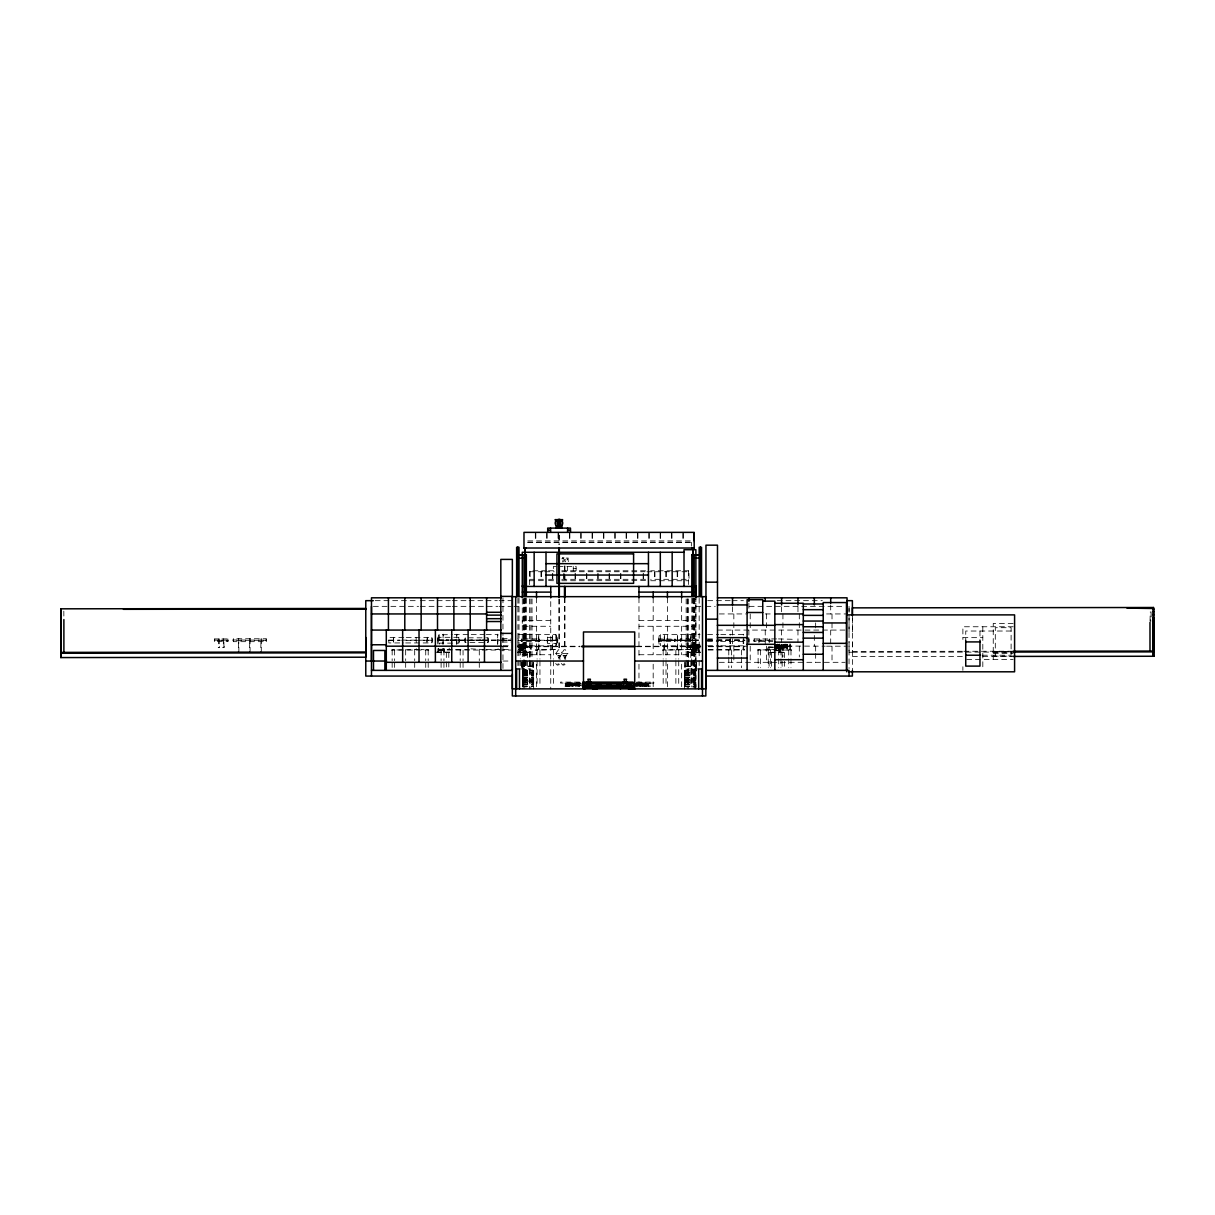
<?xml version="1.0" encoding="UTF-8"?>
<svg xmlns="http://www.w3.org/2000/svg" width="1215" height="1215" viewBox="0 0 1215 1215"><rect width="100%" height="100%" fill="white"/><g stroke="black" fill="none" stroke-linecap="round" stroke-linejoin="round"><path stroke-width="0.75" stroke-dasharray="5 3.75" d="M519.413 648.658C514.856 644.573 542.771 648.78 525.898 645.773L525.898 647.185L530.105 647.109L530.105 645.773M519.413 646.304L519.413 644.299L525.017 644.299L525.017 646.304M522.298 662.904L522.298 668.508L522.298 596.671M525.017 648.658L525.077 646.562L525.351 647.975M550.744 659.077L550.744 597.81M687.007 647.671C686.445 652.015 689.513 646.107 687.098 647.671L687.827 647.671M688.07 645.773L688.07 647.185L692.261 647.094L692.261 645.773L688.07 646.031M688.525 571.733L688.525 570.777L650.693 570.777M692.277 652.075L693.704 652.075M692.641 651.726L692.641 648.825L699.278 648.825L699.278 651.726M692.839 648.825L699.065 648.825M693.142 648.825L692.535 647.823A3.25 2.293 0 0 1 692.474 647.109C691.821 645.514 694.281 646.41 692.778 646.912M693.34 651.726L693.158 644.299L698.762 644.299L698.777 648.825M695.876 687.007L695.876 598.843M698.215 652.075L699.627 652.075M698.564 651.726L698.564 648.825M698.473 646.881L698.838 647.762L698.412 646.942M768.032 647.671C766.346 649.843 770.538 649.843 768.852 647.671L768.26 646.927M768.609 647.838L768.624 646.927M779.24 652.075L780.668 652.075M779.59 651.726L779.59 648.825M779.969 647.109L780.182 647.474M779.696 645.909L779.423 645.013L774.547 645.013C778.177 641.9 780.88 647.231 779.696 645.195M779.802 648.825L779.787 644.299L779.787 646.304M780.106 648.825L774.517 648.294M780.303 651.726L780.197 643.98M787.259 644.299L787.259 648.658L781.655 648.658L781.655 644.299L787.259 644.299L787.259 646.304M787.138 648.263L787.077 646.517L781.032 646.957M787.639 646.046L787.138 644.694M849.042 651.119L849.042 641.839M849.042 631.967L849.042 615.094M849.042 612.254L849.042 608.442M849.042 652.242L852.383 652.242L852.383 641.839M852.383 631.952L852.383 618.238M518.273 640.502L557.776 640.411L518.273 639.941M658.53 640.29L658.97 638.923L675.16 639.136L675.327 640.153L658.53 640.153L658.97 641.535L674.902 641.535L675.327 640.29L658.53 640.29L659.259 644.876L660.398 645.833L700.098 646.122M748.82 641.414L748.82 639.029M566.737 686.354L566.934 683.058L567.375 686.354L567.496 684.82M645.423 686.354L645.757 683.058L645.788 686.354M646.881 684.82L646.957 683.058L647.124 686.354L647.337 685.139M648.461 684.82L648.415 686.354M1150.028 620.956L1150.271 611.889M498.044 640.138L498.12 639.303M557.746 641.171L556.986 637.1L546.993 637.541L547.357 643.343L556.698 643.449L557.7 641.323M658.53 640.153L659.259 635.567L660.398 634.625L700.022 634.625M748.789 637.374L748.941 642.128M566.099 685.442L574.817 685.351M565.977 684.516L565.962 686.354M566.038 686.354L565.993 683.058L566.114 684.82M567.253 686.354L567.451 683.286M568.544 684.288L568.59 686.354L568.969 683.286M568.59 683.286L568.529 685.442L568.119 683.058M645.727 684.516L645.712 686.354M648.278 685.351L648.385 683.058L648.385 685.442L639.439 685.139M567.618 686.354L567.208 683.058L567.025 685.442M566.934 685.442L566.904 684.516M567.116 686.354L567.876 683.058L568.438 685.716L568.316 683.058M568.499 686.354L569.228 683.058M569.288 684.516L569.501 685.442L569.607 684.516M569.683 686.354L570.382 683.058L570.655 686.354M644.861 684.516L645.104 684.82M646.076 686.354L646.456 683.286M646.319 684.288L646.456 686.354M647.519 685.351L647.337 684.516M647.565 685.139L647.565 684.516M567.8 684.516L567.967 685.442M569.774 684.82L569.501 686.354M570.139 684.516L570.306 685.442M643.92 685.351L643.783 684.212L644.087 685.442M643.844 684.288L643.996 685.442M644.254 686.354L645.15 683.058L645.757 685.442M645.803 685.716L646.502 683.058L646.775 686.354M646.334 685.139L646.593 684.288M646.061 683.058L646.593 685.351M1150.423 621.245L1150.635 619.817L1150.848 621.245M437.4 639.728L438.752 634.792L452.42 634.625M557.761 640.776L555.908 645.833L517.939 645.924M565.689 561.831L564.626 560.449L563.563 561.831M519.747 646C516.77 644.542 527.295 644.618 524.926 645.894M519.23 647.686L519.686 646.851L525.229 646.988M519.504 645.226L525.229 645.256M519.504 645.454L524.607 645.651M519.504 647.504L524.926 647.504M524.607 646.866L525.396 647.382L524.607 647.929M693.203 645.955C691.76 643.813 701.556 646.653 698.625 645.104M693.552 645.028L693.264 645.985M698.473 645.651L693.552 645.651M698.701 647.808L692.808 647.261M698.473 647.504L693.158 647.2M699.096 646.122L699.157 644.907M774.547 645.666L779.696 645.469L774.547 645.454M779.696 647.489L774.547 647.291M780.136 647.96L779.666 646.532L779.863 648.233M780.167 647.428L774.517 647.838M781.761 645.135C780.622 647.246 782.551 642.705 787.168 645.195M781.306 644.998L781.989 646.456M781.26 647.048L781.989 648.294M781.822 645.605L786.971 645.651M787.168 645.909L786.895 645.013M781.473 647.094L787.639 647.428L781.928 647.322M786.971 647.504L781.655 647.2M572.508 685.442L572.508 684.212L572.599 685.351M572.189 684.82L573.085 684.288M574.938 685.139L574.741 684.288L566.114 684.516M639.515 685.139C639.318 682.876 650.389 681.858 648.339 686.354M641.383 684.288L642.112 685.351L641.201 684.516M530.606 647.792L530.925 646.927M437.446 639.242L438.357 637.313L458.83 637.313L459.786 640.259L458.83 643.13L438.357 643.13L437.446 641.216M579.008 685.139L578.644 684.212L576.411 684.516L578.705 685.442L579.646 684.288L578.856 685.351M637.905 685.139L635.734 684.212M525.898 646.927L525.685 647.139A3.25 2.293 0 0 1 525.7 647.701L525.077 648.233M688.07 646.927L693.203 646.547M768.943 646.988L773.302 647.352M568.119 683.286L567.982 685.716M568.301 686.354L568.301 683.286M569.303 683.286L569.303 686.354L569.501 683.058L569.881 684.82M647.641 686.354L647.17 683.058L647.261 686.354M533.248 681.083L522.647 681.099M532.99 684.683L532.99 664.225M644.178 685.351L643.996 684.212M519.595 644.694L518.714 645.727L519.747 646.441M518.79 646.957L519.458 646.547L519.337 648.218M519.58 645.605L524.91 645.605M525.412 646.213L524.667 644.679M692.535 645.119L692.474 645.256A3.25 2.293 0 0 0 692.474 645.864L692.413 645.97M693.249 645.15L698.762 645.059M779.65 647.382L774.547 647.504M781.382 646.745L780.972 647.094A3.25 2.293 0 0 0 780.972 647.701L787.32 648.233M786.925 646.441C790.676 644.406 781.944 643.206 780.972 645.256A3.25 2.293 0 0 0 780.972 645.864L781.473 646.304M566.114 558.11L568.256 558.034L567.937 559.72L565.674 557.913L562.788 558.247M570.822 684.288L570.822 685.351M570.746 685.351L570.746 684.288M643.631 684.288L643.54 685.139M641.778 684.288L641.778 685.351M685.169 680.871L695.162 680.84M576.624 684.288L576.472 685.139M555.863 653.533L558.444 649.752L559.72 649.752L562.302 653.533L560.312 655.857L557.852 655.857L555.863 653.533L567.952 653.533L565.37 649.752L564.109 649.752L561.527 653.533L563.502 655.857L565.962 655.857L567.952 653.533M518.79 645.119L525.077 644.603M524.971 647.792L519.413 647.899M700.098 645.013L699.946 645.256A3.25 2.293 0 0 0 699.946 645.864M700.098 646.851L699.946 647.094A3.25 2.293 0 0 0 699.946 647.701L700.098 647.96M517.939 648.081L518.228 647.686A3.25 2.293 0 0 0 518.228 647.094L517.939 647.048M525.533 647.944L524.667 648.294M699.278 646.122L698.944 644.816M781.124 646.851L781.837 646.517L781.655 648.658M787.442 648.127L787.533 646.729M266.207 641.626L266.556 640.29L232.946 640.29L233.432 641.672L266.07 641.672L266.07 638.771L233.432 638.771L232.946 639.971L266.556 640.153L266.207 638.817M539.247 641.52L539.582 640.29L520.901 640.457L521.356 641.566L539.126 641.566L539.126 638.877L521.356 638.877L520.901 640.153L539.582 640.153L539.126 638.877M695.162 666.078L696.59 666.245L695.633 666.412M525.898 645.605L524.667 646.456M572.144 685.139L572.933 685.442L572.994 684.288M693.34 646.517L699.157 646.213M533.203 666.002L521.584 666.245L522.526 666.412M578.705 684.212L578.705 685.442M577.049 685.351L577.049 684.288M692.915 644.801L698.579 644.694M693.385 646.881L698.762 647.079M214.721 638.923L214.28 640.153L228.283 640.153L227.858 638.923L214.721 638.923L214.721 641.535L227.858 641.535L228.283 640.29L214.28 640.29L214.721 641.535M405.658 642.932L431.841 642.932L432.737 640.183L431.841 637.51L405.658 637.51M465.254 637.814L464.449 640.108L488.719 640.108L487.914 637.814L465.254 637.814L465.254 642.629L487.914 642.629L488.719 640.351L464.449 640.351L465.254 642.629M517.97 642.036L517.97 640.32M680.43 638.923L679.99 640.153L693.066 640.153L692.626 638.923L680.43 638.923L680.43 641.535L692.626 641.535L693.066 640.29L679.99 640.29L680.43 641.535M776.582 638.923L754.135 638.923L753.695 640.153L772.831 640.153M684.971 666.002L696.559 666.276L684.911 666.473M557.852 655.857L560.312 655.857L557.852 655.857L558.991 655.553C555.179 658.287 562.94 658.393 559.219 655.553M563.502 655.857L565.962 655.857L563.502 655.857L564.641 655.553C560.829 658.287 568.59 658.393 564.869 655.553L565.962 655.857M557.594 664.149L558.9 663.846M559.432 664.666L557.305 665.167L555.665 663.527M563.244 664.149L564.55 663.846M565.081 664.666L562.955 665.167L561.315 663.527M779.514 646.091L774.517 646.016L825.228 646.183M779.605 646.426L779.787 648.658M779.514 647.929L774.517 647.853M519.747 647.306L525.017 647.2M781.989 646.972L781.822 647.884M852.383 651.422L962.462 651.286M963.875 651.286L1011.806 651.225M852.383 652.242L1011.837 652.06M852.383 656.616L962.477 656.48M982.753 656.465L1011.837 656.419M527.766 540.903L694.19 540.903M527.766 542.209L694.19 542.209M527.766 542.33L692.292 542.33M556.197 566.509L553.357 566.509L553.357 570.777M558.095 566.509L576.123 566.509L576.123 570.777M573.267 568.65L576.123 568.65M546.659 570.777L529.634 570.777L529.634 584.688M548.557 570.777L556.197 570.777M561.801 570.777L648.81 570.777M529.634 571.733L542.877 571.733M544.776 571.733L554.222 571.733M561.801 571.733L645.028 571.733M646.912 571.733L688.996 571.733L688.996 579.312L650.693 579.312M529.634 579.312L546.659 579.312M548.557 579.312L554.222 579.312M561.801 579.312L648.81 579.312M529.634 580.74L546.659 580.618M548.557 580.618L554.222 580.74M561.801 580.74L648.81 580.618M650.693 580.74L688.525 580.74M375.177 600.666L418.385 600.666M420.269 600.666L435.304 600.666M437.172 600.666L450.325 600.666M452.208 600.666L467.243 600.666M469.112 600.666L484.147 600.666M486.03 600.666L497.3 600.666M499.183 600.666L512.365 600.666M707.722 600.666L730.261 600.666M732.144 600.666L743.413 600.666M777.236 600.666L822.327 600.666M373.354 606.346L418.598 606.346M420.299 606.346L435.562 606.346M437.203 606.346L450.644 606.346M452.223 606.346L497.786 606.346M499.183 606.346L510.983 606.346M513.991 606.346L522.298 606.346M695.876 606.346L704.184 606.346M705.839 606.346L715.255 606.346M749.169 606.346L845.275 606.346M719.31 613.94L747.058 613.94M765.237 613.94L773.849 613.94M826.565 613.94L847.052 613.94M550.744 620.576L522.283 620.576L522.283 626.272L550.744 626.272M638.969 620.576L695.876 620.576M1013.173 623.432L993.247 623.432L993.247 659.487M638.969 626.272L695.876 626.272M1013.173 626.758L962.888 626.758L962.888 639.485M717.488 630.069L847.052 630.069M1011.108 631.025L965.743 631.025L965.743 640.108M454.304 634.625L469.355 634.625M471.238 634.625L484.405 634.625M486.289 634.625L497.786 634.625M518.273 634.625L555.908 634.625L557.761 639.682M707.57 634.625L718.885 634.625M720.768 634.625L747.179 634.625M416.137 637.298L416.289 643.859M403.79 637.51L388.83 637.51L388.83 642.932L403.79 642.932M962.888 637.647L982.814 637.647M502.159 638.407L510.938 638.407M707.479 638.923L714.952 638.923M778.45 638.923L795.597 639.348M437.385 639.941L448.669 639.941M450.537 639.941L465.588 639.941M467.471 639.941L480.654 639.941M482.522 639.941L497.573 639.941M499.456 639.941L510.756 639.941M658.53 639.941L700.022 639.941M707.57 639.941L715.119 639.941M717.002 639.941L743.413 639.941M388.83 640.092L400.054 640.092M401.922 640.092L432.737 640.259L401.922 640.366M437.385 640.077L459.786 640.077L437.385 640.366M502.159 640.138L510.938 640.138M517.97 640.138L517.97 638.407M557.776 640.062L546.568 640.305L557.776 640.411M707.479 640.153L714.952 640.153M716.82 640.153L744.871 640.153M388.83 640.366L400.054 640.366M502.159 640.32L510.938 640.32M707.479 640.29L714.952 640.29M716.82 640.29L744.871 640.29M772.831 640.29L753.695 640.29L754.135 641.535L772.831 641.535M437.385 640.502L448.669 640.502M450.537 640.502L465.588 640.502M467.471 640.502L480.654 640.502M482.522 640.502L497.573 640.502M499.456 640.502L510.756 640.502M658.53 640.502L700.022 640.502M707.57 640.502L715.119 640.502M717.002 640.502L743.413 640.502M707.479 641.535L718.703 641.535M720.571 641.535L744.871 641.535M502.159 642.036L510.938 642.036M774.502 644.694L780.03 644.801M781.655 645.059L787.153 645.15M693.158 645.605L698.762 645.605M781.655 645.605L787.259 645.605M503.223 645.833L510.756 645.833M707.57 645.833L718.885 645.833M720.768 645.833L743.808 645.833M781.655 645.879L787.259 645.879M502.494 646.243L510.057 646.243M517.605 646.243L579.935 646.243M636.584 646.243L700.797 646.243M708.36 646.243L747.058 646.183M826.565 646.183L847.052 646.183M774.517 646.441L779.605 646.532M502.494 646.714L510.057 646.714M517.605 646.714L579.935 646.714M636.584 646.714L700.797 646.714M708.36 646.714L744.248 646.714M778.238 646.714L791.451 646.243M525.7 646.896L530.105 646.927M687.872 646.896L692.413 646.988M774.517 646.942L779.65 646.942M769.095 647.109L773.302 647.094M693.158 647.352L698.762 647.352M781.655 647.352L787.259 647.352M524.667 647.838L519.504 647.747M530.347 647.671L531.168 647.671M693.158 647.899L698.762 647.899M781.655 647.899L787.259 647.899M525.32 648.233L519.094 648.825M416.654 648.856L415.226 649.554M498.287 648.856L496.874 649.554M518.896 648.825L525.594 648.856M438.569 649.235L443.794 649.235M519.61 649.235L524.819 649.235M693.34 649.235L698.564 649.235M419.342 649.554L391.534 650.04L428.88 650.04L421.165 649.554M438.402 649.554L469.157 649.554M484.299 649.554L470.995 648.856M486.182 649.554L501.324 649.554M503.223 649.554L510.786 649.554M518.365 649.554L526.414 649.554M708.102 649.554L744.643 649.554M776.476 649.554L757.659 650.04L791.603 650.04L778.314 649.554M438.402 650.04L510.786 650.04M517.712 650.04L526.414 650.04M708.102 650.04L744.643 650.04M438.569 650.663L443.794 650.663M519.61 650.663L524.819 650.663M693.34 650.663L698.564 650.663M774.38 650.663L779.59 650.663M995.298 651.878L1011.108 651.878M436.671 652.075L449.702 652.075M517.696 652.075L530.742 652.075M687.432 652.075L700.463 652.075M776.081 652.075L768.457 652.561L785.513 652.561L777.889 652.075M993.247 652.045L1013.173 652.045M436.671 652.561L449.702 652.561M517.696 652.561L530.742 652.561M687.432 652.561L700.463 652.561M993.247 653.518L1013.173 653.518M522.283 654.733L550.744 654.733M638.969 654.733L695.876 654.733M982.373 655.219L1011.108 655.219L1011.108 627.699L995.298 627.699L995.298 655.219M993.247 656.146L1013.173 656.146M966.684 659.487L1013.173 659.487M502.934 661.036L510.983 661.036M719.31 662.312L845.169 662.312M533.248 666.473L521.691 666.428L522.997 666.078M519.488 668.949L530.864 668.949M687.31 668.949L698.686 668.949M532.732 670.376L533.674 670.316L533.674 688.875M684.501 688.875L684.501 670.316L685.442 670.376M522.298 670.498L533.674 670.498M684.501 670.376L696.818 670.376L695.876 670.316L696.119 662.342M522.298 671.424L523.058 671.424M532.899 671.424L533.674 671.485M684.501 671.485L685.26 671.424M695.101 671.424L695.876 671.485M522.647 672.108L533.324 672.108M684.85 672.108L695.527 672.108M522.298 672.381L533.674 672.381M684.501 672.381L695.876 672.381M522.647 672.457L533.324 672.457M684.85 672.457L695.527 672.457M522.647 673.839L533.324 673.839M684.85 673.839L695.527 673.839M522.647 674.188L533.324 674.188M684.85 674.188L695.527 674.188M522.647 675.555L533.324 675.555M684.85 675.555L695.527 675.555M522.647 675.92L533.324 675.92M684.85 675.92L695.527 675.92M522.647 677.287L533.324 677.287M684.85 677.287L695.527 677.287M522.647 677.651L533.324 677.651M684.85 677.651L695.527 677.651M522.298 678.335L523.058 678.335M532.899 678.335L533.674 678.395M684.501 678.335L685.26 678.335M695.101 678.335L695.876 678.335M522.298 679.124L533.674 679.124M684.501 679.124L695.876 679.124M522.647 679.367L533.324 679.367M684.85 679.367L695.527 679.367M522.647 680.749L533.324 680.749M684.85 681.099L695.527 681.099M579.494 682.101L560.51 682.101L560.51 683.058L580.785 683.058M636.66 682.101L653.867 682.101L653.867 683.058L636.159 683.058M522.647 682.466L533.324 682.466M684.85 682.466L695.527 682.466M522.647 682.83L533.324 682.83M684.85 682.83L695.527 682.83M580.785 683.984L564.246 683.984L564.246 683.058M632.681 683.984L650.131 683.984L650.131 683.058M522.647 684.197L533.324 684.197M684.85 684.197L695.527 684.197M522.647 684.561L533.324 684.561M684.85 684.561L695.587 684.592M523.058 685.245L522.647 685.306M532.899 685.245L533.324 685.306M685.26 685.245L684.85 685.306M695.101 685.245L695.527 685.306M635.734 685.442L637.343 685.351M580.785 685.67L564.246 685.67L564.246 686.596M632.681 685.67L650.131 685.67L650.131 686.596M522.298 686.035L533.674 686.035M684.501 686.035L695.876 686.035M522.647 686.278L533.324 686.278M684.85 686.278L695.527 686.278M781.989 647.853L781.275 647.443M698.412 646.502L699.035 648.066L699.035 646.729M692.626 647.944L693.492 648.294M698.428 646.517L698.762 648.658M525.822 646.016L525.7 645.894A3.25 2.293 0 0 0 525.7 645.256L525.29 644.892M449.353 649.281L449.125 648.096M779.605 644.694L780.06 646.228L780.06 644.892M559.173 655.553L560.312 655.857M562.378 557.427L563.122 558.11L561.892 558.93A3.782 3.782 0 0 1 568.407 561.619M574.817 684.288L574.649 685.442M570.686 685.442L570.488 684.82M787.791 646.851L787.259 648.658M645.621 683.286L645.074 686.354L644.694 683.286L644.694 686.354M644.876 684.212L644.907 685.351M637.966 684.516L637.252 685.139M641.581 684.288L641.611 684.82M572.614 685.139L572.766 684.82M565.75 659.472L565.203 657.3L564.276 657.345L564.884 659.851M560.1 659.472L559.553 657.3L558.627 657.345L559.234 659.851M644.876 686.354L643.996 683.058L643.722 686.354M568.909 683.984L568.909 683.058L570.124 686.354A1.777 0.82 -90 0 1 569.972 683.681A1.777 0.82 -90 0 1 571.232 683.681A1.777 0.82 -90 0 1 572.493 683.681A1.777 0.82 -90 0 1 572.265 686.354M568.969 686.354L568.499 684.82M437.856 644.011L437.4 640.715M498.12 641.14L498.044 640.32M787.639 646.927L787.654 647.762M517.939 645.195L518.228 645.271A3.25 2.293 0 0 1 518.228 645.848M645.97 684.82L646.228 686.354L646.395 683.939M645.621 683.939L645.879 684.82M568.347 683.939L568.407 684.82M567.42 685.716L567.253 683.939M645.681 684.82L645.742 685.716M1151.015 611.889L1151.213 618.238M63.818 611.115L63.863 616.051M982.814 626.758L982.814 670.376M979.973 631.025L979.973 640.108M962.888 666.746L962.888 670.376M852.383 615.747L852.383 670.407M849.042 606.346L849.042 668.493M832.017 613.94L832.017 621.108M832.017 622.9L832.017 630.069M832.017 646.183L832.017 662.312M830.696 604.979L830.696 613.94M830.696 630.069L830.696 644.406M815.66 622.9L815.66 630.069M815.66 646.183L815.66 651.559M815.66 653.351L815.66 662.312M814.323 635.445L814.323 646.183M799.303 613.94L799.303 630.069M799.303 646.183L799.303 656.935M797.966 606.771L797.966 612.147M797.966 630.069L797.966 642.614M790.98 650.04L790.98 657.118M790.98 658.894L790.98 667.749M790.828 649.554L789.401 649.554M790.464 643.98L790.464 648.856M789.75 643.98L789.75 648.856M788.732 650.04L788.732 657.118M788.732 658.894L788.732 667.749M784.617 652.561L784.617 667.627M782.931 613.94L782.931 630.069M782.931 646.183L782.931 656.935M782.141 652.561L782.141 667.627M781.594 606.771L781.594 613.94M781.594 630.069L781.594 642.614M781.655 644.299L781.655 646.304M780.956 650.04L780.956 657.118M780.956 658.894L780.956 667.749M780.546 649.554L779.134 649.554M779.483 643.98L779.483 648.856M778.709 650.04L778.709 657.118M778.709 658.894L778.709 667.749M771.555 652.561L771.555 667.627M770.507 650.04L770.507 667.749M770.28 649.554L768.852 649.554M769.778 638.817L769.216 642.34L769.368 638.817M769.08 652.561L769.08 667.627M768.26 650.04L768.26 667.749M766.574 613.94L766.574 630.069M766.574 646.183L766.574 662.312M765.237 630.069L765.237 646.183M760.469 650.04L760.469 667.749M760.013 649.554L758.585 649.554M759.512 638.817L758.95 642.34L759.102 638.817M758.023 649.554L758.221 667.749M754.135 638.923L754.135 641.535M750.217 613.94L750.217 630.069M750.217 646.183L750.217 662.312M748.88 603.187L748.88 610.355M748.88 630.069L748.88 646.183M744.157 649.554L742.745 649.554M743.656 634.989L743.656 634.169L743.246 634.989M743.656 638.665L743.808 648.856M743.246 638.665L743.094 648.856M741.484 650.04L741.484 655.356M741.484 657.118L741.484 667.749M733.845 613.94L733.845 630.069M733.845 646.183L733.845 662.312M732.508 606.771L732.508 613.94M732.508 630.069L732.508 646.183M731.627 650.04L731.627 655.356M731.627 657.118L731.627 667.749M730.944 649.554L729.516 649.554M730.443 634.989L730.443 634.169L730.033 634.989M730.443 638.665L730.595 648.856M730.033 638.665L729.881 648.856M728.787 650.04L728.787 655.356M728.787 657.118L728.787 667.749M699.172 598.266L699.172 658.667M699.172 660.565L699.172 666.23M698.762 644.299L698.762 646.304M696.59 662.342L696.651 670.316M695.876 596.671L695.876 688.875M695.527 688.875L695.633 664.073L695.162 686.505M694.783 598.843L694.783 658.864M694.783 660.747L694.783 687.007M694.6 598.843L694.6 658.864M694.6 660.747L694.6 687.007M694.19 598.296L694.19 688.875M693.507 598.843L693.507 658.864M693.507 660.747L693.507 687.007M693.097 598.296L693.097 658.682M693.097 660.565L693.097 686.991M692.915 598.296L692.915 658.682M692.915 660.565L692.915 686.991M692.626 638.923L692.626 641.535M691.821 598.296L691.821 686.991M691.35 542.33L691.35 546.112M691.289 649.554L689.862 649.554M691.426 650.04L691.426 659.077M691.426 660.884L691.426 686.202M690.925 648.856L690.773 634.169L690.211 648.856M690.803 652.561L690.803 686.156M688.525 570.777L688.525 584.688M688.525 598.934L688.525 688.875M688.328 652.561L688.328 686.156M687.432 598.934L687.432 658.894M687.432 660.763L687.432 687.007M687.25 598.934L687.25 658.894M687.25 660.763L687.31 688.875M686.156 598.934L686.156 687.007M685.199 662.342L685.199 686.505M684.728 662.342L684.85 688.875M683.316 533.309L683.316 540.903M682.845 533.309L682.845 540.903M681.645 597.81L681.645 620.576M681.645 626.272L681.645 654.733M681.645 664.21L681.645 686.976M678.729 650.04L678.729 659.077M678.729 660.884L678.729 686.202M678.061 649.554L676.634 649.554M677.651 571.733L677.651 579.312M677.712 648.856L677.56 634.169L676.998 648.856M677.18 571.733L677.18 579.312M675.874 650.04L675.874 659.077M675.874 660.884L675.874 686.202M674.902 638.923L674.902 641.535M671.971 533.309L671.971 540.903M671.5 533.309L671.5 540.903M667.415 597.81L667.415 620.576M667.415 626.272L667.415 654.733M667.415 664.21L667.415 688.875M666.306 571.733L666.306 579.312M666.017 650.04L666.017 659.077M666.017 660.884L666.017 686.202M665.82 571.733L665.82 579.312M664.848 649.554L663.42 649.554M664.483 648.856L664.332 634.169L663.77 648.856M663.177 650.04L663.177 659.077M663.177 660.884L663.177 686.202M660.626 533.309L660.626 540.903M660.398 634.625L660.398 645.833M660.155 533.309L660.155 540.903M658.97 638.923L658.97 641.535M654.946 571.733L654.946 579.312M654.475 571.733L654.475 579.312M653.184 597.81L653.184 620.576M653.184 626.272L653.184 654.733M653.184 664.21L653.184 686.976M649.281 533.309L649.281 540.903M649.205 683.058L649.205 683.984M649.205 685.67L649.205 686.596M648.795 533.309L648.795 540.903M645.469 683.058L645.469 683.984M645.469 685.67L645.469 686.596M644.542 683.058L644.542 685.67M643.601 573.632L643.601 579.312M643.13 573.632L643.13 579.312M638.969 597.81L638.969 658.515M638.969 664.21L638.969 688.875M637.936 533.309L637.936 540.903M637.45 533.309L637.45 540.903M626.576 533.309L626.576 540.903M626.105 533.309L626.105 540.903M620.911 573.632L620.911 579.312M620.425 573.632L620.425 579.312M615.23 533.309L615.23 540.903M614.76 533.309L614.76 540.903M609.55 573.632L609.55 579.312M609.08 573.632L609.08 579.312M603.885 533.309L603.885 540.903M603.415 533.309L603.415 540.903M598.205 573.632L598.205 579.312M597.734 573.632L597.734 579.312M592.54 533.309L592.54 540.903M592.069 533.309L592.069 540.903M586.86 573.632L586.86 579.312M586.389 573.632L586.389 579.312M581.195 533.309L581.195 540.903M580.724 533.309L580.724 540.903M575.515 573.632L575.515 579.312M575.029 573.632L575.029 579.312M573.267 566.509L573.267 570.777M569.85 533.309L569.85 540.903M569.85 683.058L569.85 685.67M569.379 533.309L569.379 540.903M568.909 685.67L568.909 686.596M567.587 566.509L567.587 570.777M565.172 683.058L565.172 683.984M565.172 685.67L565.172 686.596M564.975 565.962L564.975 580.861M564.975 597.613L564.975 649.752M564.504 565.962L564.504 580.861M564.504 597.613L564.504 649.752M564.155 573.632L564.155 579.312M563.684 573.632L563.684 579.312M559.325 535.101L559.325 544.502M559.325 599.01L559.325 649.752M558.854 535.101L558.854 544.502M558.854 599.01L558.854 649.752M558.505 533.309L558.505 540.903M558.034 533.309L558.034 540.903M556.698 637.009L556.698 643.449M555.908 634.625L555.908 645.833M553.6 650.04L553.6 659.077M553.6 660.884L553.6 686.202M552.81 573.632L552.81 579.312M552.886 649.554L551.458 649.554M552.521 648.856L552.369 634.169L551.807 648.856M552.339 573.632L552.339 579.312M550.744 660.884L550.744 688.875M547.646 637.009L547.646 643.449M547.16 533.309L547.16 540.903M546.674 533.309L546.674 540.903M541.465 571.733L541.465 579.312M540.994 571.733L540.994 579.312M539.946 650.04L539.946 659.077M539.946 660.884L539.946 686.202M539.232 649.554L537.805 649.554M538.883 648.856L538.731 634.169L538.169 648.856M537.106 650.04L537.106 659.077M537.106 660.884L537.106 686.202M536.514 597.81L536.514 620.576M536.514 626.272L536.514 654.733M536.514 664.21L536.514 686.976M535.815 533.309L535.815 540.903M535.329 533.309L535.329 540.903M533.431 662.342L533.324 688.875M532.96 662.342L532.96 686.505M532.018 598.934L532.018 658.894M532.018 660.763L532.018 687.007M530.909 598.934L530.742 658.894M530.742 660.763L530.864 688.875M530.12 571.733L530.12 579.312M529.846 652.561L529.846 686.156M529.634 598.934L529.634 688.875M527.371 652.561L527.371 686.156M526.353 598.296L526.353 658.682M526.353 660.565L526.353 686.991M525.882 652.075L524.47 652.075M525.533 648.825L525.533 651.726M525.26 598.296L525.26 658.682M525.26 660.565L525.26 686.991M525.077 598.296L525.077 658.682M525.077 660.565L525.077 686.991M524.667 598.843L524.667 658.864M524.667 660.747L524.667 687.007M524.516 645.256L524.516 648.856M523.984 598.296L523.984 688.875M523.559 598.843L523.559 658.864M523.559 660.747L523.392 687.007M522.997 686.505L522.997 664.043L522.526 686.505M522.647 670.498L522.647 688.875M522.055 662.342L522.055 668.007M521.356 638.877L521.356 641.566M521.584 662.342L521.584 668.007M520.324 650.04L520.324 658.894M520.324 660.656L520.324 665.972M519.959 652.075L518.532 652.075M519.61 648.825L519.61 651.726M519.413 644.299L519.397 648.825M519.002 598.266L519.002 658.667M519.002 660.565L519.002 666.23M517.909 598.266L517.909 658.667M517.909 660.565L517.909 666.23M502.964 597.81L502.964 635.445M502.964 637.237L502.964 668.766M497.786 644.178L497.786 634.169L497.375 644.178M487.914 637.814L487.914 642.629M479.287 650.04L479.287 660.656M479.287 662.433L479.287 667.749M463.052 650.04L463.052 660.656M463.052 662.433L463.052 667.749M460.196 650.04L460.196 660.656M460.196 662.433L460.196 667.749M458.83 637.313L458.83 643.13M457.341 649.554L455.929 649.554M456.84 644.178L456.84 634.169L456.43 644.178M448.806 652.561L448.806 660.094M448.806 661.978L448.806 667.627M446.345 652.561L446.345 660.094M446.345 661.978L446.345 667.627M444.857 652.075L443.429 652.075M444.508 651.726L444.508 648.825L437.856 648.825L437.856 651.726M443.946 650.04L443.946 660.656M443.946 662.433L443.946 667.749M443.794 648.825L443.794 651.726M443.202 644.178L443.202 634.169L442.776 644.178M441.106 650.04L441.106 660.656M441.106 662.433L441.106 667.749M439.253 634.625L439.253 644.178M438.934 652.075L437.506 652.075M438.357 637.313L438.357 643.13M438.357 648.233L438.569 651.726M431.841 637.51L431.841 642.932M428.196 650.04L428.196 660.656M428.196 662.433L428.196 667.749M427.847 649.554L426.435 649.554M425.736 650.04L425.736 660.656M425.736 662.433L425.736 667.749M414.695 650.04L414.695 660.656M414.695 662.433L414.695 667.749M405.673 650.04L405.673 660.656M405.673 662.433L405.673 667.749M394.632 650.04L394.632 660.656M394.632 662.433L394.632 667.749M394.237 649.554L392.825 649.554M392.156 650.04L392.156 660.656M392.156 662.433L392.156 667.749M261.316 652.242L261.164 638.665L260.602 652.242M250.108 652.242L249.956 638.665L249.394 652.242M238.899 652.242L238.748 638.665L238.186 652.242M233.432 638.771L233.432 641.672M227.858 638.923L227.858 641.535M223.97 646.988L223.818 638.817M223.408 638.817L223.271 646.988M219.156 638.817L219.308 646.988M218.746 638.817L218.594 646.988M578.112 686.354A1.777 1.2 -90 0 1 577.793 683.681A1.777 1.2 -90 0 1 579.631 683.681A1.777 1.2 -90 0 1 579.312 686.354M577.216 686.354A1.777 1.2 -90 0 1 576.897 683.681A1.777 1.2 -90 0 1 578.735 683.681A1.777 1.2 -90 0 1 578.416 686.354M576.168 686.354A1.777 1.2 -90 0 1 575.849 683.681A1.777 1.2 -90 0 1 577.687 683.681A1.777 1.2 -90 0 1 577.368 686.354M579.995 685.716A1.777 1.306 -90 0 1 579.995 683.939M580.314 683.058A1.777 1.306 -90 0 0 579.661 686.354A1.777 1.306 -90 0 1 580.178 683.058M578.705 686.354A1.777 1.306 -90 0 1 578.234 683.939A1.777 1.306 -90 0 1 580.011 683.286M572.523 686.354A1.777 0.82 -90 0 1 572.311 683.681A1.777 0.82 -90 0 0 571.05 683.681A1.777 0.82 -90 0 0 571.263 686.354M573.343 686.354A1.777 0.82 -90 0 0 573.556 683.681A1.777 0.82 -90 0 0 572.311 683.681A1.777 0.82 -90 0 1 572.083 686.354A1.777 0.957 -90 0 1 571.703 683.681A1.777 0.957 -90 0 1 573.161 683.681A1.777 0.957 -90 0 1 572.918 686.354M571.46 686.354A1.777 0.82 -90 0 1 571.232 683.681A1.777 0.82 -90 0 1 571.004 686.354M641.034 686.354A1.777 0.82 -90 0 1 640.821 683.681A1.777 0.82 -90 0 1 642.067 683.681A1.777 0.82 -90 0 1 643.327 683.681A1.777 0.82 -90 0 1 643.115 686.354M641.854 686.354A1.777 0.82 -90 0 0 642.067 683.681A1.777 0.82 -90 0 0 642.295 686.354M642.112 686.354A1.777 0.82 -90 0 1 641.9 683.681A1.777 0.82 -90 0 1 643.145 683.681A1.777 0.82 -90 0 1 644.406 683.681A1.777 0.82 -90 0 1 644.193 686.354M642.932 686.354A1.777 0.82 -90 0 0 643.145 683.681A1.777 0.82 -90 0 0 643.373 686.354M639.242 686.354A1.777 0.957 -90 0 1 638.999 683.681A1.777 0.957 -90 0 1 640.457 683.681A1.777 0.957 -90 0 1 640.199 686.354M640.275 686.354A1.777 0.957 -90 0 1 640.016 683.681A1.777 0.957 -90 0 1 641.474 683.681A1.777 0.957 -90 0 1 641.231 686.354M640.442 686.354A1.777 0.957 -90 0 1 640.183 683.681A1.777 0.957 -90 0 1 641.657 683.681A1.777 0.957 -90 0 1 641.399 686.354A1.777 0.957 -90 0 1 641.216 683.681A1.777 0.957 -90 0 1 642.674 683.681A1.777 0.957 -90 0 1 642.416 686.354M636.265 683.286A1.777 1.2 -90 0 1 636.265 686.354M636.113 683.286A1.777 1.2 -90 0 1 637.754 683.939A1.777 1.2 -90 0 1 637.313 686.354M637.009 686.354A1.777 1.2 -90 0 1 636.69 683.681A1.777 1.2 -90 0 1 638.528 683.681A1.777 1.2 -90 0 1 638.209 686.354M575.135 686.354A1.777 0.957 -90 0 0 575.378 683.681A1.777 0.957 -90 0 0 573.92 683.681A1.777 0.957 -90 0 0 574.179 686.354A1.777 0.957 -90 0 0 574.361 683.681A1.777 0.957 -90 0 0 572.903 683.681A1.777 0.957 -90 0 0 573.161 686.354M562.727 562.059A1.959 1.959 0 0 1 564.626 559.583A1.959 1.959 0 0 1 566.524 562.059M531.365 649.053L530.165 649.144L530.423 647.291L531.365 649.053M393.736 637.298L393.174 643.859L393.736 637.298M427.346 637.298L426.784 643.859L427.346 637.298M219.657 646.988L218.244 647.686L219.657 646.988M224.335 646.988L222.907 647.686L224.335 646.988M555.483 649.554L535.207 650.04L555.483 649.554M692.216 649.554L662.464 650.04L692.216 649.554"/><path stroke-width="1.5" d="M60.78 644.983L60.917 621.7L61.039 637.024M60.75 632.818L60.765 657.573L61.084 637.86M61.039 651.012L61.069 627.927M512.335 676.072L365.776 676.072L365.776 600.666L373.294 600.666M371.471 661.036L371.471 606.346M512.335 674.036L512.335 688.875L705.839 688.875L705.839 596.671L512.335 596.671L512.335 670.376L371.471 670.376M695.876 596.975L695.876 585.721M852.383 614.653L852.383 607.865L1153.491 607.5L1153.749 609.793M60.75 632.909L60.796 619.194M63.894 652.091L63.879 619.559M1152.746 631.496L1152.777 646.471M60.78 623.629L60.811 615.61M61.054 652.091L60.765 653.199L60.765 647.595M60.811 616.051L60.826 612.709M1152.762 631.587L1152.777 626.606M1154.204 646.456L1154.235 631.496M60.765 653.199L60.765 647.792M1154.068 651.878L1153.491 619.817L1152.898 651.878L1154.113 651.878L1154.129 650.754M60.841 613.211L60.856 610.568L60.993 613.211M1149.998 622.308L1149.998 650.769M1152.792 626.803L1152.838 622.019M1154.189 646.259L1154.189 656.252L1152.777 656.252L1152.792 646.274M1152.853 622.308L1152.914 617.873M1152.929 618.238L1153.005 614.289M1153.02 614.729L1153.111 611.388M1153.126 611.889L1153.232 609.247M60.917 608.821L60.887 609.824L60.917 608.821L365.776 608.457L365.776 609.459M1153.232 609.793L1153.491 607.5M588.698 684.516L587.635 684.82L588.698 685.139M1153.369 608.502L1126.973 608.107M560.464 519.701L562.606 519.625L562.272 521.296L560.009 519.504L557.138 519.823M558.201 522.359L558.201 523.908M561.603 525.852L562.211 525.077M620.136 684.516L619.012 684.82L620.136 685.139M584.324 688.875L585.114 687.508M620.44 688.875L621.23 687.508M559.523 524.075L559.523 522.177M629.628 685.351L628.808 684.82L629.628 684.288M123.398 609.322L365.776 609.034M1150.651 608.077L1153.627 608.502M1013.006 651.225L1152.838 651.058M1012.976 652.045L1152.777 651.878M60.765 657.573L365.776 657.209L365.776 652.835L61.069 653.199L61.054 652.379L365.776 651.999L365.776 637.48M1012.976 656.419L1154.189 656.252M561.679 525.761L561.938 528.1M547.707 530.226L550.547 530.226M567.618 530.226L570.473 530.226M694.19 533.309L694.19 540.903M523.984 548.011L694.19 548.011M684.015 552.278L522.283 552.278L522.283 597.81M517.909 554.891L526.353 554.891M691.821 554.891L700.265 554.891M517.909 555.073L525.108 555.073M693.066 555.073L700.265 555.073M517.909 558.217L525.108 558.217M693.066 558.034L700.265 558.034M546.006 563.669L648.446 563.669M546.006 575.044L648.446 575.044M705.961 582.167L717.488 582.167M522.283 585.721L523.392 585.721M522.283 586.435L695.876 586.435M522.283 592.115L550.744 592.115M638.969 592.115L695.876 592.115M500.823 596.398L512.365 596.398M501.142 597.81L371.471 597.81L371.471 676.072M717.488 597.81L847.052 597.81L847.052 613.94M846.749 600.666L852.383 600.666L852.383 615.747M762.747 601.136L774.836 601.136L774.836 670.376M774.836 603.263L803.297 603.263L803.297 670.376M803.297 603.976L823.223 603.976M717.336 604.933L747.104 604.933M803.297 609.672L823.223 609.672M486.607 612.284L501.142 612.284M747.104 612.512L762.747 612.512M371.471 613.94L486.607 613.94M774.836 613.94L803.297 613.94M486.607 615.124L501.142 615.124M803.297 615.367L823.223 615.367M486.607 618.678L501.142 618.678M705.961 619.149L717.488 619.149M803.297 621.047L823.223 621.047M486.607 621.533L501.142 621.533M823.223 622.946L846.46 622.946M774.836 624.616L803.297 624.616M717.336 625.315L774.836 625.315M803.297 626.743L823.223 626.743M371.471 630.069L501.142 630.069M803.297 632.438L823.223 632.438M500.823 633.38L512.365 633.38M717.336 637.647L747.104 637.647M803.297 638.133L823.223 638.133M965.743 641.915L979.973 641.915M774.836 642.158L803.297 642.158M823.223 643.343L846.46 643.343M747.104 644.299L774.836 644.299M371.471 644.77L386.294 644.77M386.294 646.183L501.112 646.183M581.818 646.243L634.701 646.243M581.818 646.714L634.701 646.714M803.297 654.247L823.223 654.247M965.743 655.219L980.52 655.219M717.336 658.044L747.104 658.044M774.836 659.699L803.297 659.699M365.776 661.036L386.552 661.036M515.692 661.036L583.473 661.036M634.701 661.036L702.483 661.036M386.294 662.312L501.112 662.312M848.586 671.804L1014.586 671.804L1014.586 614.881L846.703 614.881L846.703 671.804M705.839 676.072L852.383 676.072L852.383 670.407M582.866 682.101L625.057 682.101M633.121 682.101L626.591 682.101L626.803 687.508M582.866 683.058L625.057 683.058M625.482 683.058L634.306 683.058M581.924 683.984L623.629 683.984M625.482 683.984L635.308 683.984M581.924 685.67L623.629 685.67M625.482 685.67L635.308 685.67M582.866 686.596L623.629 686.596M625.482 686.596L634.306 686.596M582.866 687.553L633.121 687.553M583.747 688.738L585.129 688.738M592.586 688.738L597.34 688.738M628.337 688.738L635.005 688.738M630.099 688.875L629.279 687.508M593.983 688.875L593.163 687.508M1153.749 609.247L1153.87 611.889M1153.87 611.388L1153.977 614.729M1153.977 614.289L1154.068 618.238M1154.068 617.873L1154.129 622.308M1152.853 650.769L1152.868 651.878M1154.144 622.019L1154.189 626.803M1154.204 626.606L1154.22 631.587M60.993 612.709L61.023 616.051M61.023 615.61L61.039 619.559M61.039 619.194L61.054 623.629M61.054 623.341L61.069 628.125M979.973 640.335L979.973 666.109L965.743 666.109L965.743 640.335M849.042 676.072L849.042 670.376L705.839 670.376L705.839 695.982L512.335 695.982L512.365 559.401L500.823 559.401L500.823 670.376M846.46 670.376L846.46 602.564L823.223 602.564L823.223 670.376M830.696 597.81L830.696 603.187M814.323 597.81L814.323 604.979M797.966 597.81L797.966 604.979M781.594 597.81L781.594 604.979M765.237 597.81L765.237 601.395M762.747 625.315L762.747 599.709L747.104 599.709L747.104 670.376M748.88 597.81L748.88 601.395M732.508 597.81L732.508 604.979M717.488 670.376L717.488 545.17L705.961 545.17L705.961 670.376M702.483 596.671L702.483 695.982M701.541 596.383L701.541 547.297L699.172 547.297L699.172 596.383M701.541 688.875L701.541 668.949L698.686 668.949L698.686 688.875M700.447 547.297L700.447 596.383M700.265 547.297L700.265 596.383M695.876 597.81L695.876 549.712L684.015 549.712L684.015 586.435M694.19 596.413L694.19 554.648L691.821 554.648L691.821 596.413M693.097 548.254L693.097 554.648M693.066 554.891L693.097 596.413M692.915 548.254L692.915 554.648M692.915 554.891L692.915 596.413M691.821 548.011L694.19 548.254L694.19 532.367L523.984 532.367L523.984 548.254L526.353 548.011M681.645 592.115L681.645 597.81M672.168 552.278L672.168 586.435M667.415 592.115L667.415 597.81M660.307 552.278L660.307 586.435M653.184 592.115L653.184 597.81M648.446 552.278L648.446 586.435M638.969 586.435L638.969 597.81M634.701 688.875L634.701 631.967L583.473 631.967L583.473 688.875M627.441 682.101L625.968 681.585L626.545 679.215L623.994 679.215L624.556 681.585L623.067 682.101M623.963 682.101L623.735 687.508M591.325 682.101L589.852 681.585L590.429 679.215L587.863 679.215L588.44 681.585L586.951 682.101M590.475 682.101L590.687 687.508M587.847 682.101L587.62 687.508M570.473 532.367L570.473 528.1L547.707 528.1L547.707 532.367M567.618 528.1L567.618 532.367M564.975 586.45L564.975 597.613M564.504 586.45L564.504 597.613M560.039 528.1C562.272 523.604 556.09 524.075 558.141 528.1M559.325 548.254L559.325 597.127M558.854 548.254L558.854 597.127M556.242 525.761L556.242 528.1M550.744 586.435L550.744 597.81M550.547 528.1L550.547 532.367M546.006 552.278L546.006 586.435M536.514 592.115L536.514 597.81M534.144 552.278L534.144 586.435M526.353 596.413L526.353 554.648L523.984 554.648L523.984 596.413M525.26 548.254L525.26 554.648M525.26 554.891L525.26 596.413M525.077 548.254L525.077 554.648M525.108 554.891L525.077 596.413M519.488 688.875L519.488 668.949L516.633 668.949L516.633 688.875M519.002 596.383L519.002 547.297L516.633 547.297L516.633 596.383M517.909 547.297L517.909 596.383M517.727 547.297L517.727 596.383M515.692 596.671L515.692 695.982M486.607 597.81L486.607 630.069M484.466 630.069L484.466 662.312M470.235 597.81L470.235 630.069M468.109 630.069L468.109 662.312M453.878 597.81L453.878 630.069M451.737 630.069L451.737 662.312M437.506 597.81L437.506 630.069M435.38 630.069L435.38 662.312M421.149 597.81L421.149 630.069M419.023 630.069L419.023 662.312M404.792 597.81L404.792 630.069M402.651 630.069L402.651 662.312M388.42 597.81L388.42 630.069M386.294 630.069L386.294 670.376M384.866 670.376L384.866 650.465L373.491 650.465L373.491 670.376M620.288 683.939A1.777 1.686 -90 0 1 620.288 685.716M617.357 685.716A1.777 1.686 -90 0 1 617.979 683.286M620.045 683.286A1.777 1.686 -90 0 1 620.652 685.716M617.736 685.716A1.777 1.686 -90 0 1 617.736 683.939M620.47 683.286A1.777 1.686 -90 0 1 621.093 685.716M618.162 685.716A1.777 1.686 -90 0 1 618.784 683.286M590.186 683.286A1.777 1.58 -90 0 1 590.763 685.716M589.624 683.286A1.777 1.58 -90 0 1 590.201 685.716M587.468 685.716A1.777 1.58 -90 0 1 587.468 683.939M590.11 683.939A1.777 1.58 -90 0 1 590.11 685.716M587.377 685.716A1.777 1.58 -90 0 1 587.377 683.939M586.815 685.716A1.777 1.58 -90 0 1 587.392 683.286M609.793 683.286A1.777 1.777 0 0 1 610.446 685.716M607.363 685.716A1.777 1.777 0 0 1 608.016 683.286M599.739 683.286A1.777 1.731 -90 0 1 600.362 685.716M599.466 683.286A1.777 1.731 -90 0 1 600.104 685.716M597.112 685.716A1.777 1.731 -90 0 1 597.112 683.939M599.162 683.286A1.777 1.731 -90 0 1 599.8 685.716M596.808 685.716A1.777 1.731 -90 0 1 597.431 683.286M634.64 685.716A1.777 1.2 -90 0 1 634.64 683.939M629.902 683.939A1.777 1.488 -90 0 1 629.902 685.716M627.32 685.716A1.777 1.488 -90 0 1 627.866 683.286M630.008 683.939A1.777 1.488 -90 0 1 630.008 685.716M627.426 685.716A1.777 1.488 -90 0 1 627.973 683.286M630.114 683.286A1.777 1.488 -90 0 1 630.676 685.716M628.079 685.716A1.777 1.488 -90 0 1 628.626 683.286M557.928 526.763A3.782 3.782 0 0 1 555.908 520.901A3.782 3.782 0 0 1 562.105 521.022A3.782 3.782 0 0 1 559.887 526.794M60.887 609.262L60.856 611.115L60.947 609.262M597.795 684.516L598.843 685.139L597.78 684.516M608.487 684.516L609.566 685.139L608.487 684.516M555.331 519.625L555.665 521.296L557.472 519.701L555.331 519.625M633.592 553.888L556.941 553.888L556.941 583.352L633.592 583.352L633.592 553.888M557.989 524.834A1.959 1.959 0 0 0 560.935 523.133A1.959 1.959 0 0 0 557.989 521.432A1.959 1.959 0 0 0 557.989 524.834"/></g></svg>
